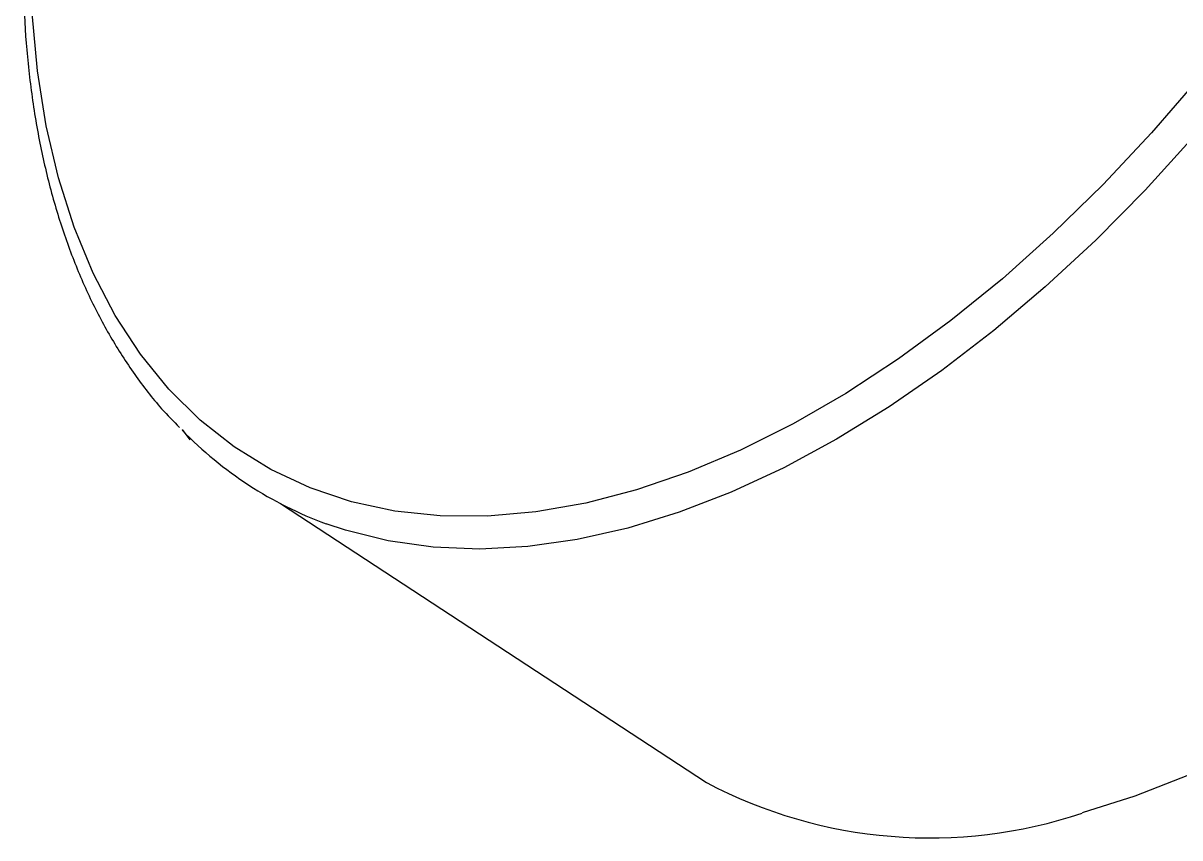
# Model space of a CAD drawing. Header units: millimetres. Extents: x 3975 to 4317, y 206 to 449.
# Drawn here: x 4220.64 to 4246.17, y 256.71 to 274.7 of the extents above; entities that cross this region are included whole.
import ezdxf

# ---------------------------------------------------------------- set-up
doc = ezdxf.new("R2010")
doc.units = ezdxf.units.MM

msp = doc.modelspace()

# ---------------------------------------------------------------- linework, layer by layer
at = {"color": 7, "linetype": 'Continuous', "lineweight": 25}
for p, q in [((4224.143, 265.725), (4224.314, 265.494)), ((4226.319, 264.09), (4235.719, 257.934))]:
    msp.add_line(p, q, dxfattribs=at)
at = {"color": 7, "linetype": 'Continuous', "lineweight": 25, "flags": 128}
for points in [[(4246.586, 273.483), (4245.547, 272.277), (4244.475, 271.134), (4243.376, 270.058), (4242.253, 269.055), (4241.112, 268.129), (4239.959, 267.283), (4238.797, 266.523), (4237.633, 265.851), (4236.472, 265.27), (4235.318, 264.784), (4234.177, 264.393), (4233.054, 264.1), (4231.955, 263.906), (4230.883, 263.812), (4229.844, 263.819), (4228.843, 263.925), (4227.883, 264.132), (4226.969, 264.438), (4226.106, 264.841), (4225.297, 265.34), (4224.545, 265.933), (4223.855, 266.616), (4223.228, 267.388), (4222.669, 268.244), (4222.179, 269.18), (4221.76, 270.193), (4221.416, 271.278), (4221.146, 272.43), (4220.952, 273.643), (4220.836, 274.914)], [(4246.359, 258.098), (4245.18, 257.63), (4244.015, 257.26)]]:
    msp.add_lwpolyline(points, dxfattribs=at)
at = {"color": 8, "linetype": 'Continuous', "lineweight": 25, "flags": 128}
msp.add_lwpolyline([(4246.466, 272.178), (4245.405, 271.01), (4244.314, 269.906), (4243.199, 268.872), (4242.064, 267.911), (4240.915, 267.028), (4239.755, 266.227), (4238.59, 265.51), (4237.426, 264.882), (4236.266, 264.345), (4235.116, 263.9), (4233.982, 263.55), (4232.867, 263.297), (4231.776, 263.142), (4230.715, 263.084), (4229.687, 263.125), (4228.697, 263.265), (4227.75, 263.502), (4227.323, 263.646)], dxfattribs=at)
at = {"color": 7, "linetype": 'Continuous', "lineweight": 25}
for centre, radius, start, end in [((4230.261, 271.647), 8.524, 224.159, 249.8378), ((4240.654, 267.274), 10.564, 242.1501, 288.5517)]:
    msp.add_arc(centre, radius, start, end, dxfattribs=at)
msp.add_open_spline([(4220.636, 276.01), (4220.638, 275.787), (4220.643, 275.139), (4220.705, 274.098), (4220.844, 272.904), (4221.052, 271.76), (4221.328, 270.669), (4221.671, 269.637), (4222.08, 268.667), (4222.552, 267.763), (4223.09, 266.933), (4223.6, 266.265), (4223.955, 265.906), (4224.088, 265.771)], degree=3, knots=[0, 0, 0, 0, 0.052208, 0.15127, 0.250362, 0.349437, 0.44846, 0.547382, 0.646147, 0.744689, 0.842944, 0.94086, 1, 1, 1, 1], dxfattribs=at)

doc.saveas('drawing.dxf')
